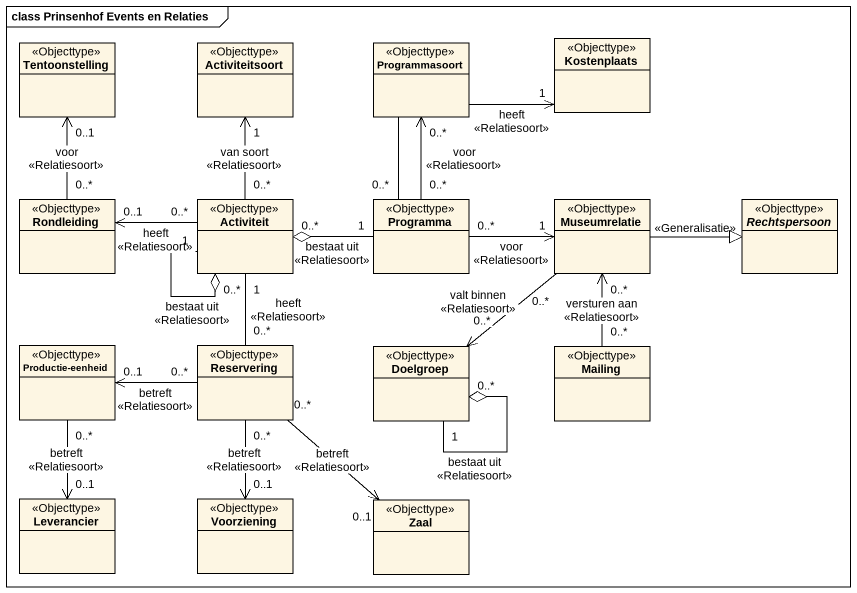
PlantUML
@startuml
mainframe class Prinsenhof Events en Relaties
hide circle
hide empty members
class Tentoonstelling <<Objecttype>>
class Activiteitsoort <<Objecttype>>
class Programmasoort <<Objecttype>>
class Kostenplaats <<Objecttype>>
class Rondleiding <<Objecttype>>
class Activiteit <<Objecttype>>
class Programma <<Objecttype>>
class Museumrelatie <<Objecttype>>
abstract class Rechtspersoon <<Objecttype>>
class "Productie-eenheid" as Productie_eenheid <<Objecttype>>
class Reservering <<Objecttype>>
class Doelgroep <<Objecttype>>
class Mailing <<Objecttype>>
class Leverancier <<Objecttype>>
class Voorziening <<Objecttype>>
class Zaal <<Objecttype>>
Rondleiding "0..*" -up-> "0..1" Tentoonstelling : voor\n<<Relatiesoort>>
Activiteit "0..*" -up-> "1" Activiteitsoort : van soort\n<<Relatiesoort>>
Activiteit "0..*" -left-> "0..1" Rondleiding : heeft\n<<Relatiesoort>>
Activiteit "1" --o "0..*" Activiteit : bestaat uit\n<<Relatiesoort>>
Activiteit "1" -- "0..*" Reservering : heeft\n<<Relatiesoort>>
Programma "0..*" -up-> "0..*" Programmasoort : voor\n<<Relatiesoort>>
Programma "0..*" -up-> "1" Kostenplaats : heeft\n<<Relatiesoort>>
Programma "1" -left-o "0..*" Activiteit : bestaat uit\n<<Relatiesoort>>
Museumrelatie "1" <-left- "0..*" Programma : voor\n<<Relatiesoort>>
Museumrelatie -right-|> Rechtspersoon : <<Generalisatie>>
Museumrelatie "0..*" --> "0..*" Doelgroep : valt binnen\n<<Relatiesoort>>
Productie_eenheid "0..*" --> "0..1" Leverancier : betreft\n<<Relatiesoort>>
Reservering "0..*" -left-> "0..1" Productie_eenheid : betreft\n<<Relatiesoort>>
Reservering "0..*" --> "0..1" Voorziening : betreft\n<<Relatiesoort>>
Reservering "0..*" --> "0..1" Zaal : betreft\n<<Relatiesoort>>
Doelgroep "1" --o "0..*" Doelgroep : bestaat uit\n<<Relatiesoort>>
Mailing "0..*" -up-> "0..*" Museumrelatie : versturen aan\n<<Relatiesoort>>
@enduml
